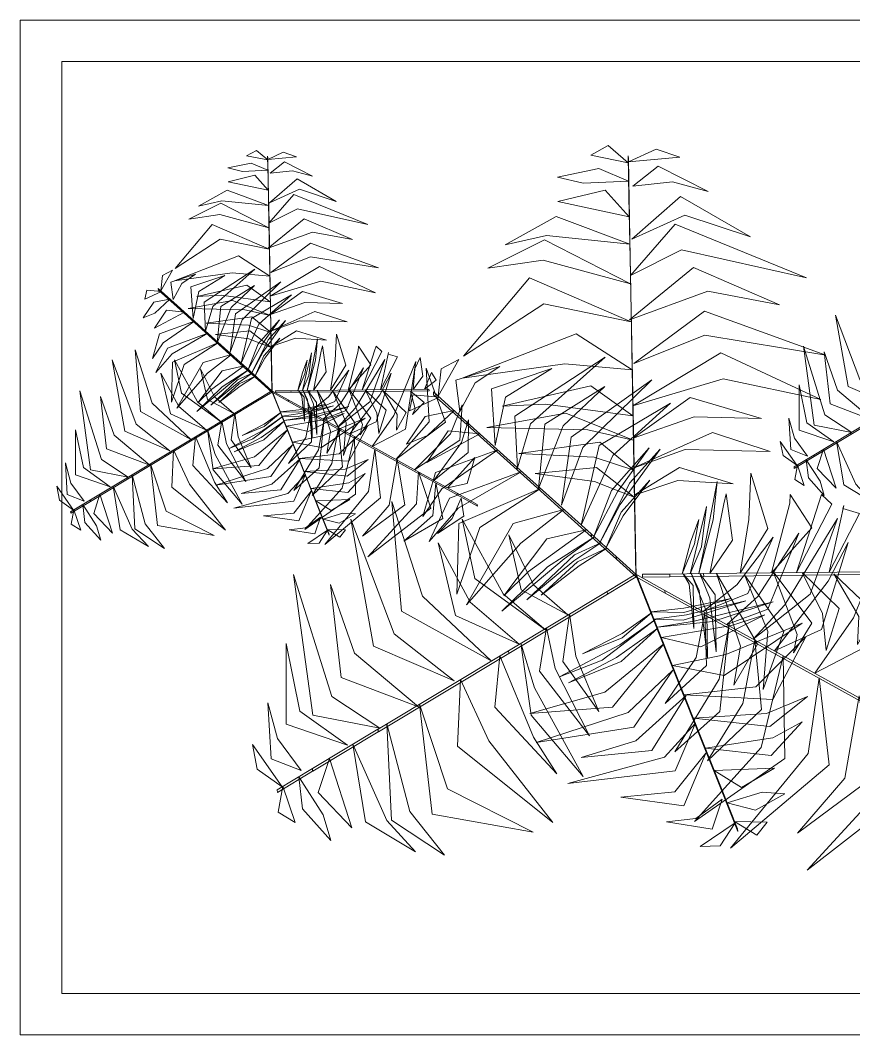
# Model space of a CAD drawing. Header units: millimetres. Extents: x 935 to 13922, y 3203 to 7816.
# Drawn here: x 3915.6 to 3976.1, y 7074.9 to 7148.5 of the extents above; entities that cross this region are included whole.
import ezdxf

# ---------------------------------------------------------------- set-up
doc = ezdxf.new("R2010")
doc.units = ezdxf.units.MM
doc.layers.add('PIANTE', color=7, linetype='Continuous', lineweight=5, true_color=0x007a00)
doc.layers.add('TRATTEGGIO_legno_colore', color=7, linetype='Continuous', lineweight=5, true_color=0xa56740)

msp = doc.modelspace()

# ---------------------------------------------------------------- linework, layer by layer
at = {"layer": 'PIANTE'}
for points in [[(3933.57, 7138.36, -2.839), (3932.042, 7138.667, -3.553), (3932.756, 7139.054, -3.748)], [(3933.571, 7138.399, -2.915), (3935.667, 7138.583, -3.585), (3934.697, 7138.912, -3.691)], [(3959.717, 7138.157, -3.638), (3956.993, 7138.704, -4.911), (3958.266, 7139.394, -5.258)], [(3959.718, 7138.227, -3.775), (3963.455, 7138.554, -4.968), (3961.725, 7139.141, -5.158)], [(3933.584, 7137.609, -2.088), (3931.738, 7137.52, -2.493), (3930.688, 7137.773, -3.025), (3932.376, 7138.131, -2.93)], [(3933.597, 7136.963, -1.466), (3933.609, 7136.851, -1.466), (3933.579, 7138.526, -3.142), (3933.567, 7138.638, -3.142)], [(3933.751, 7137.399, -1.952), (3935.361, 7137.576, -2.503), (3936.819, 7137.188, -2.451), (3934.782, 7138.212, -3.008)], [(3959.765, 7135.667, -1.193), (3959.787, 7135.468, -1.193), (3959.733, 7138.454, -4.179), (3959.711, 7138.653, -4.179)], [(3933.61, 7136.155, -1.078), (3930.705, 7136.775, -1.954), (3932.626, 7137.243, -1.781)], [(3959.741, 7136.819, -2.301), (3956.451, 7136.661, -3.023), (3954.58, 7137.11, -3.97), (3957.588, 7137.748, -3.801)], [(3960.039, 7136.444, -2.058), (3962.908, 7136.76, -3.039), (3965.507, 7136.068, -2.947), (3961.876, 7137.894, -3.94)], [(3933.653, 7133.85, -0.022), (3933.665, 7133.738, -0.022), (3933.609, 7136.848, -1.472), (3933.597, 7136.96, -1.472)], [(3933.708, 7135.243, -0.696), (3935.872, 7136.231, -1.563), (3938.538, 7135.343, -1.642), (3935.696, 7136.987, -1.885)], [(3933.63, 7135.043, -0.559), (3930.243, 7135.395, -1.409), (3928.564, 7135.015, -1.574), (3930.635, 7136.17, -1.688)], [(3933.653, 7133.762, -0.049), (3935.735, 7134.808, -0.333), (3940.821, 7133.673, -1.336), (3935.473, 7135.857, -0.197)], [(3959.788, 7134.227, -0.5), (3954.612, 7135.332, -2.061), (3958.034, 7136.167, -1.753)], [(3933.659, 7133.432, -0.052), (3930.099, 7134.398, -0.589), (3927.851, 7134.065, -1.013), (3930.165, 7135.219, -0.503)], [(3959.864, 7130.12, 1.381), (3959.886, 7129.921, 1.381), (3959.787, 7135.463, -1.203), (3959.765, 7135.662, -1.203)], [(3959.963, 7132.603, 0.179), (3963.819, 7134.363, -1.365), (3968.57, 7132.781, -1.506), (3963.505, 7135.71, -1.939)], [(3959.823, 7132.247, 0.424), (3953.788, 7132.873, -1.09), (3950.796, 7132.196, -1.384), (3954.486, 7134.255, -1.588)], [(3933.686, 7131.883, -0.187), (3930.131, 7132.612, -0.745), (3926.87, 7130.48, -1.51), (3929.553, 7133.668, -0.751)], [(3933.613, 7131.964, -0.194), (3936.811, 7133.129, -0.666), (3939.714, 7132.578, -1.231), (3936.225, 7134.094, -0.48)], [(3933.763, 7127.655, -0.575), (3933.776, 7127.543, -0.575), (3933.665, 7133.732, -0.033), (3933.653, 7133.844, -0.033)], [(3959.865, 7129.964, 1.333), (3963.575, 7131.826, 0.828), (3972.639, 7129.804, -0.961), (3963.108, 7133.696, 1.069)], [(3933.799, 7130.183, -0.377), (3936.68, 7131.337, -0.794), (3941.607, 7130.525, -1.742), (3936.663, 7132.312, -0.709)], [(3959.874, 7129.375, 1.328), (3953.531, 7131.097, 0.371), (3949.525, 7130.502, -0.385), (3953.649, 7132.559, 0.525)], [(3933.721, 7129.932, -0.358), (3930.986, 7130.171, -0.816), (3926.805, 7129.586, -1.603), (3931.442, 7131.394, -0.626)], [(3933.748, 7128.467, -0.513), (3937.433, 7129.565, -1.078), (3941.396, 7128.721, -1.857), (3937.333, 7130.62, -0.971)], [(3925.827, 7128.857, 5.466), (3926.678, 7130.352, 5.06), (3925.951, 7129.968, 5.125)], [(3926.717, 7128.23, 5.732), (3927.341, 7129.405, 5.409), (3928.346, 7130.062, 5.28), (3926.554, 7129.503, 5.318)], [(3928.156, 7126.847, 5.74), (3928.578, 7128.815, 5.519), (3930.454, 7129.978, 5.09), (3928.005, 7129.157, 5.599)], [(3929.067, 7125.939, 5.596), (3929.588, 7127.731, 5.803), (3932.632, 7130.442, 4.617), (3928.955, 7128.038, 6.318)], [(3959.794, 7126.76, 1.076), (3965.492, 7128.834, 0.233), (3970.666, 7127.852, -0.773), (3964.449, 7130.555, 0.564)], [(3960.061, 7119.079, 0.396), (3960.083, 7118.88, 0.396), (3959.886, 7129.909, 1.361), (3959.864, 7130.109, 1.361)], [(3933.755, 7128.063, -0.522), (3930.204, 7128.538, -1.102), (3928.438, 7128.451, -1.419), (3932.047, 7129.281, -0.711)], [(3929.91, 7125.102, 4.777), (3930.922, 7127.654, 4.893), (3932.614, 7129.245, 4.26), (3930.171, 7127.719, 5.412)], [(3930.856, 7124.415, 3.937), (3931.719, 7126.762, 4.088), (3934.53, 7129.518, 3.072), (3931.242, 7127.192, 4.538)], [(3959.924, 7126.614, 1.086), (3953.588, 7127.913, 0.093), (3947.776, 7124.114, -1.271), (3952.558, 7129.795, 0.083)], [(3925.87, 7128.818, 5.503), (3924.67, 7128.259, 5.142), (3924.806, 7128.913, 5.157)], [(3926.998, 7127.803, 5.895), (3927.01, 7127.691, 5.895), (3925.65, 7128.917, 5.404), (3925.637, 7129.029, 5.404)], [(3931.655, 7123.607, 3.157), (3932.939, 7126.439, 3.178), (3935.292, 7128.57, 2.273), (3932.384, 7126.852, 3.674)], [(3933.772, 7127.144, -1.097), (3936.253, 7128.018, -0.891), (3938.995, 7127.942, -1.699), (3936.086, 7128.804, -0.063)], [(3926.48, 7128.269, 5.723), (3925.399, 7127.253, 5.42), (3924.542, 7126.9, 5.16), (3925.308, 7128.033, 5.357)], [(3929.03, 7125.973, 5.65), (3929.042, 7125.861, 5.65), (3927.01, 7127.692, 5.89), (3926.998, 7127.804, 5.89)], [(3933.772, 7127.067, -1.137), (3931.917, 7127.491, -1.141), (3927.814, 7127.586, -1.995), (3931.021, 7128.168, -0.669)], [(3933.847, 7122.972, -5.259), (3933.859, 7122.86, -5.259), (3933.776, 7127.544, -0.574), (3933.763, 7127.656, -0.574)], [(3927.529, 7127.324, 5.841), (3925.374, 7126.15, 5.503), (3926.234, 7127.451, 5.796)], [(3933.794, 7125.851, -2.354), (3932.18, 7126.372, -2.204), (3929.113, 7126.524, -2.761), (3932.413, 7126.98, -1.54)], [(3933.722, 7125.918, -2.305), (3935.88, 7126.686, -2.116), (3939.343, 7126.604, -3.124), (3936.995, 7127.371, -1.733)], [(3960.124, 7123.585, 0.749), (3965.26, 7125.641, 0.005), (3974.04, 7124.194, -1.684), (3965.229, 7127.379, 0.157)], [(3978.943, 7120.514, -0.377), (3976.503, 7122.433, -0.794), (3974.743, 7127.106, -1.742), (3975.667, 7121.93, -0.709)], [(3928.255, 7126.67, 5.755), (3925.981, 7125.079, 5.332), (3925.21, 7123.959, 5.077), (3925.72, 7125.751, 5.445)], [(3932.162, 7123.151, 2.222), (3933.134, 7124.964, 2.697), (3934.425, 7126.751, 2.088), (3932.891, 7125.017, 3.586)], [(3932.396, 7122.863, 0.895), (3933.239, 7124.442, 1.318), (3934.867, 7126.702, 0.563), (3933.614, 7125.317, 1.85)], [(3929.235, 7125.786, 5.462), (3926.649, 7124.302, 5.502), (3925.468, 7122.941, 5.091), (3926.297, 7124.707, 5.89)], [(3932.055, 7123.248, 2.789), (3932.068, 7123.136, 2.789), (3929.042, 7125.861, 5.64), (3929.03, 7125.973, 5.64)], [(3933.814, 7124.751, -3.454), (3932.198, 7125.388, -3.188), (3929.777, 7125.705, -3.431), (3932.269, 7125.956, -2.602)], [(3932.666, 7122.697, -0.309), (3933.361, 7123.982, 0.008), (3934.441, 7125.436, -0.584), (3933.284, 7124.139, 0.571)], [(3933.813, 7124.828, -3.414), (3935.578, 7125.43, -3.286), (3937.834, 7125.286, -4.033), (3935.65, 7125.96, -2.778)], [(3938.115, 7121.65, 7.68), (3938.474, 7123.839, 7.477), (3938.56, 7125.723, 6.729), (3939.243, 7123.465, 8.095)], [(3959.986, 7123.137, 0.782), (3955.111, 7123.564, -0.034), (3947.66, 7122.522, -1.436), (3955.924, 7125.743, 0.306)], [(3929.993, 7125.104, 4.748), (3927.523, 7123.516, 4.679), (3926.596, 7120.798, 3.32), (3926.673, 7123.679, 5.102)], [(3936.442, 7121.632, 5.994), (3936.744, 7123.114, 6.174), (3937.18, 7125.39, 5.649), (3937.027, 7123.823, 6.778)], [(3936.886, 7121.637, 6.819), (3937.459, 7124.477, 6.632), (3937.546, 7124.882, 6.39), (3937.811, 7122.996, 7.187)], [(3939.398, 7121.664, 8.578), (3940.14, 7124.506, 8.509), (3940.157, 7124.851, 7.15), (3941.037, 7123.493, 8.932)], [(3940.418, 7121.675, 9.292), (3941.315, 7124.519, 9.332), (3941.423, 7124.853, 8.921), (3941.849, 7124.46, 9.719)], [(3975.916, 7118.598, -0.049), (3973.97, 7119.879, -0.333), (3972.41, 7124.851, -1.336), (3973.192, 7119.127, -0.197)], [(3927.997, 7118.078, -0.513), (3925.203, 7120.72, -1.078), (3923.952, 7124.574, -1.857), (3924.34, 7120.106, -0.971)], [(3930.946, 7124.245, 3.85), (3929.2, 7122.878, 3.648), (3926.985, 7120.361, 2.899), (3928.887, 7123.674, 4.266)], [(3936.086, 7121.628, 4.664), (3936.393, 7122.915, 4.988), (3936.746, 7124.361, 4.685), (3936.547, 7122.722, 5.69)], [(3941.737, 7121.69, 9.585), (3942.333, 7124.4, 9.161), (3942.303, 7124.279, 8.907), (3942.981, 7124.083, 9.275)], [(3944.127, 7121.716, 9.552), (3944.234, 7123.195, 9.25), (3944.625, 7124.036, 8.99), (3944.829, 7122.682, 9.186)], [(3951.691, 7116.022, 11.394), (3952.62, 7119.215, 11.762), (3958.046, 7124.046, 9.649), (3951.493, 7119.763, 12.68)], [(3960.034, 7120.526, 0.507), (3966.601, 7122.484, -0.5), (3973.664, 7120.98, -1.888), (3966.423, 7124.363, -0.31)], [(3977.493, 7119.463, -0.194), (3974.886, 7121.65, -0.666), (3973.912, 7124.439, -1.231), (3974.342, 7120.66, -0.48)], [(3926.485, 7117.263, -0.377), (3924.045, 7119.182, -0.794), (3922.285, 7123.855, -1.742), (3923.209, 7118.679, -0.709)], [(3930.218, 7119.329, -2.305), (3928.472, 7120.814, -2.116), (3926.812, 7123.854, -3.124), (3927.322, 7121.437, -1.733)], [(3931.86, 7123.422, 2.989), (3929.514, 7121.722, 2.802), (3928.502, 7120.731, 2.56), (3930.259, 7123.05, 3.357)], [(3933.074, 7122.33, -2.33), (3933.087, 7122.218, -2.33), (3932.067, 7123.136, 2.79), (3932.055, 7123.248, 2.79)], [(3935.764, 7121.625, 3.462), (3936.105, 7122.912, 3.913), (3936.443, 7123.839, 3.888), (3936.263, 7122.849, 4.545)], [(3937.581, 7119.559, -2.354), (3938.839, 7120.696, -2.204), (3940.505, 7123.277, -2.761), (3939.25, 7120.191, -1.54)], [(3938.646, 7118.97, -1.137), (3939.94, 7120.365, -1.141), (3942.074, 7123.871, -1.995), (3940.974, 7120.802, -0.669)], [(3941.152, 7117.582, -0.358), (3942.727, 7119.831, -0.816), (3944.311, 7123.745, -1.603), (3943.558, 7118.825, -0.626)], [(3942.859, 7116.637, -0.187), (3945.268, 7119.351, -0.745), (3945.052, 7123.241, -1.51), (3946.471, 7119.324, -0.751)], [(3945.918, 7121.222, 11.161), (3947.434, 7123.886, 10.438), (3946.139, 7123.202, 10.554)], [(3947.504, 7120.105, 11.635), (3948.616, 7122.199, 11.061), (3950.408, 7123.369, 10.83), (3947.213, 7122.373, 10.898)], [(3950.068, 7117.64, 11.65), (3950.82, 7121.148, 11.256), (3954.164, 7123.219, 10.491), (3949.798, 7121.756, 11.399)], [(3929.13, 7118.759, -1.097), (3927.133, 7120.472, -0.891), (3925.828, 7122.883, -1.699), (3926.535, 7119.933, -0.063)], [(3932.19, 7123.125, 2.164), (3930.964, 7122.24, 2.344), (3928.428, 7120.109, 1.82), (3930.275, 7121.91, 2.948)], [(3931.115, 7119.953, -3.414), (3929.711, 7121.181, -3.286), (3928.708, 7123.207, -4.033), (3929.217, 7120.978, -2.778)], [(3932.454, 7122.887, 0.835), (3931.357, 7122.148, 1.158), (3929.444, 7120.572, 0.855), (3931.374, 7122.395, 1.86)], [(3932.694, 7122.671, -0.368), (3931.571, 7121.955, 0.083), (3930.021, 7120.751, 0.059), (3931.497, 7122.109, 0.715)], [(3933.847, 7122.972, -5.259), (3933.859, 7122.86, -5.259), (3933.884, 7121.5, -10.891), (3933.871, 7121.612, -10.891)], [(3936.619, 7120.092, -3.454), (3937.979, 7121.173, -3.188), (3939.463, 7123.112, -3.431), (3938.434, 7120.828, -2.602)], [(3939.517, 7118.487, -0.522), (3941.703, 7121.325, -1.102), (3942.511, 7122.897, -1.419), (3941.425, 7119.357, -0.711)], [(3944.947, 7121.725, 9.333), (3945.451, 7122.949, 8.972), (3945.794, 7122.376, 8.986)], [(3933.074, 7122.33, -2.33), (3933.087, 7122.218, -2.33), (3933.912, 7121.474, -8.638), (3933.9, 7121.586, -8.638)], [(3960.046, 7119.807, 0.491), (3953.717, 7120.652, -0.542), (3950.572, 7120.498, -1.108), (3957.003, 7121.977, 0.154)], [(3953.194, 7114.53, 9.935), (3954.998, 7119.078, 10.14), (3958.013, 7121.914, 9.013), (3953.66, 7119.194, 11.065)], [(3954.88, 7113.305, 8.436), (3956.417, 7117.489, 8.707), (3961.428, 7122.4, 6.895), (3955.568, 7118.254, 9.507)], [(3974.606, 7117.905, -0.696), (3972.669, 7119.285, -1.563), (3972.105, 7122.038, -1.642), (3972.102, 7118.755, -1.885)], [(3981.15, 7121.748, -0.575), (3981.162, 7121.636, -0.575), (3975.858, 7118.445, -0.033), (3975.846, 7118.557, -0.033)], [(3923.458, 7115.348, -0.049), (3921.512, 7116.628, -0.333), (3919.952, 7121.6, -1.336), (3920.734, 7115.876, -0.197)], [(3925.035, 7116.212, -0.194), (3922.428, 7118.399, -0.666), (3921.454, 7121.189, -1.231), (3921.884, 7117.409, -0.48)], [(3932.706, 7120.911, -5.259), (3932.718, 7120.799, -5.259), (3933.884, 7121.5, -10.891), (3933.871, 7121.612, -10.891)], [(3935.061, 7120.953, -5.259), (3935.073, 7120.841, -5.259), (3933.884, 7121.5, -10.891), (3933.871, 7121.612, -10.891)], [(3934.311, 7120.553, -2.33), (3934.323, 7120.441, -2.33), (3933.912, 7121.474, -8.638), (3933.9, 7121.586, -8.638)], [(3935.252, 7121.618, 1.5), (3935.265, 7121.506, 1.5), (3934.153, 7121.494, -4.808), (3934.141, 7121.606, -4.808)], [(3935.252, 7121.618, 1.5), (3935.265, 7121.506, 1.5), (3936.636, 7121.521, 6.62), (3936.624, 7121.633, 6.62)], [(3935.801, 7121.625, 3.52), (3936.051, 7121.207, 3.838), (3936.241, 7119.406, 3.246), (3936.214, 7121.144, 4.4)], [(3936.113, 7121.686, 4.725), (3936.452, 7120.952, 5.148), (3936.785, 7118.186, 4.392), (3936.769, 7120.054, 5.68)], [(3936.479, 7121.632, 6.052), (3936.883, 7120.639, 6.527), (3937.144, 7118.45, 5.917), (3937.098, 7120.764, 7.416)], [(3936.624, 7121.633, 6.618), (3936.636, 7121.521, 6.618), (3940.708, 7121.565, 9.47), (3940.696, 7121.677, 9.47)], [(3937.162, 7121.639, 6.986), (3938.135, 7118.687, 7.008), (3937.857, 7117.097, 6.102), (3938.823, 7118.759, 7.504)], [(3938.296, 7121.587, 7.766), (3939.252, 7119.276, 7.918), (3939.061, 7116.916, 6.901), (3939.894, 7119.283, 8.368)], [(3939.458, 7121.722, 8.607), (3940.442, 7119.159, 8.723), (3940.285, 7118.414, 8.09), (3941.039, 7119.619, 9.242)], [(3940.646, 7121.677, 9.426), (3941.475, 7120.006, 9.633), (3941.619, 7118.506, 8.447), (3942.149, 7120.208, 10.148)], [(3940.696, 7121.677, 9.48), (3940.708, 7121.565, 9.48), (3943.443, 7121.595, 9.719), (3943.43, 7121.707, 9.719)], [(3941.93, 7121.626, 9.57), (3942.953, 7119.893, 9.349), (3942.897, 7118.751, 8.919), (3943.606, 7120.029, 9.429)], [(3943.43, 7121.707, 9.725), (3943.442, 7121.595, 9.725), (3945.274, 7121.615, 9.234), (3945.261, 7121.727, 9.234)], [(3945.995, 7121.152, 11.227), (3943.857, 7120.155, 10.584), (3944.098, 7121.321, 10.61)], [(3943.926, 7121.583, 9.561), (3944.263, 7120.296, 9.239), (3944.08, 7119.887, 9.11), (3944.908, 7120.757, 9.148)], [(3948.005, 7119.344, 11.926), (3948.027, 7119.144, 11.926), (3945.601, 7121.329, 11.051), (3945.58, 7121.529, 11.051)], [(3960.076, 7118.169, -0.535), (3964.498, 7119.726, -0.167), (3969.384, 7119.592, -1.606), (3964.2, 7121.128, 1.308)], [(3932.706, 7120.911, -5.259), (3932.718, 7120.799, -5.259), (3928.704, 7118.384, -0.574), (3928.691, 7118.496, -0.574)], [(3934.311, 7120.553, -2.33), (3934.323, 7120.441, -2.33), (3934.83, 7119.167, 2.79), (3934.817, 7119.279, 2.79)], [(3934.501, 7120.079, -0.368), (3935.824, 7120.223, 0.083), (3937.748, 7120.615, 0.059), (3935.822, 7120.052, 0.715)], [(3934.62, 7119.779, 0.835), (3935.931, 7119.955, 1.158), (3938.344, 7120.52, 0.855), (3935.806, 7119.741, 1.86)], [(3934.751, 7119.448, 2.164), (3936.242, 7119.699, 2.344), (3939.46, 7120.484, 1.82), (3937.006, 7119.689, 2.948)], [(3935.061, 7120.953, -5.259), (3935.073, 7120.841, -5.259), (3939.172, 7118.572, -0.574), (3939.16, 7118.684, -0.574)], [(3944.214, 7115.886, -0.052), (3946.831, 7118.486, -0.589), (3947.666, 7120.599, -1.013), (3947.509, 7118.018, -0.503)], [(3956.305, 7111.866, 7.046), (3958.592, 7116.913, 7.084), (3962.786, 7120.71, 5.47), (3957.603, 7117.649, 7.969)], [(3934.683, 7119.775, 0.895), (3933.227, 7118.733, 1.318), (3930.766, 7117.429, 0.563), (3932.503, 7118.115, 1.85)], [(3931.182, 7119.992, -3.454), (3931.438, 7118.274, -3.188), (3932.375, 7116.019, -3.431), (3930.911, 7118.052, -2.602)], [(3934.514, 7120.044, -0.309), (3933.321, 7119.199, 0.008), (3931.709, 7118.375, -0.584), (3933.321, 7119.024, 0.571)], [(3934.915, 7119.036, 2.989), (3937.772, 7119.521, 2.802), (3939.118, 7119.96, 2.56), (3936.515, 7118.66, 3.357)], [(3936.686, 7120.054, -3.414), (3936.325, 7118.225, -3.286), (3935.072, 7116.343, -4.033), (3936.747, 7117.898, -2.778)], [(3935.369, 7117.893, 3.85), (3937.541, 7118.344, 3.648), (3940.642, 7119.619, 2.899), (3937.468, 7117.492, 4.266)], [(3937.675, 7119.589, -2.305), (3937.262, 7117.335, -2.116), (3935.459, 7114.377, -3.124), (3937.297, 7116.027, -1.733)], [(3947.081, 7120.173, 11.619), (3945.154, 7118.363, 11.079), (3943.627, 7117.733, 10.616), (3944.993, 7119.754, 10.967)], [(3960.077, 7118.033, -0.606), (3956.771, 7118.788, -0.613), (3949.459, 7118.957, -2.135), (3955.175, 7119.993, 0.229)], [(3972.718, 7116.865, -1.952), (3971.76, 7118.171, -2.503), (3971.366, 7119.627, -2.451), (3971.498, 7117.351, -3.008)], [(3929.196, 7118.798, -1.137), (3929.757, 7116.98, -1.141), (3931.726, 7113.379, -1.995), (3929.619, 7115.866, -0.669)], [(3930.239, 7119.425, -2.354), (3930.595, 7117.767, -2.204), (3931.996, 7115.035, -2.761), (3929.952, 7117.665, -1.54)], [(3934.764, 7119.413, 2.222), (3933.09, 7118.219, 2.697), (3931.141, 7117.189, 2.088), (3933.284, 7118.063, 3.586)], [(3934.817, 7119.279, 2.789), (3934.83, 7119.167, 2.789), (3936.333, 7115.383, 5.64), (3936.321, 7115.495, 5.64)], [(3935.843, 7116.701, 4.748), (3938.762, 7117.029, 4.679), (3940.796, 7119.055, 3.32), (3939.451, 7116.506, 5.102)], [(3938.712, 7118.932, -1.097), (3938.228, 7116.347, -0.891), (3936.792, 7114.01, -1.699), (3938.993, 7116.098, -0.063)], [(3945.624, 7115.105, -0.559), (3947.622, 7117.863, -1.409), (3948.132, 7119.506, -1.574), (3948.097, 7117.136, -1.688)], [(3951.625, 7116.083, 11.49), (3951.647, 7115.883, 11.49), (3948.026, 7119.145, 11.916), (3948.004, 7119.345, 11.916)], [(3960.211, 7110.733, -7.951), (3960.232, 7110.534, -7.951), (3960.083, 7118.881, 0.398), (3960.061, 7119.081, 0.398)], [(3922.148, 7114.655, -0.696), (3920.211, 7116.035, -1.563), (3919.647, 7118.787, -1.642), (3919.644, 7115.505, -1.885)], [(3928.692, 7118.497, -0.575), (3928.704, 7118.385, -0.575), (3923.4, 7115.195, -0.033), (3923.388, 7115.307, -0.033)], [(3928.343, 7118.285, -0.522), (3929.708, 7114.973, -1.102), (3930.665, 7113.487, -1.419), (3928.142, 7116.198, -0.711)], [(3935.016, 7118.779, 3.157), (3932.61, 7116.81, 3.178), (3929.557, 7115.943, 2.273), (3932.925, 7116.194, 3.674)], [(3939.87, 7118.291, -0.513), (3938.978, 7114.551, -1.078), (3936.266, 7111.541, -1.857), (3939.942, 7114.11, -0.971)], [(3939.159, 7118.684, -0.575), (3939.171, 7118.572, -0.575), (3944.586, 7115.573, -0.033), (3944.574, 7115.685, -0.033)], [(3948.951, 7118.489, 11.83), (3945.11, 7116.398, 11.227), (3946.644, 7118.717, 11.75)], [(3959.987, 7115.983, -2.687), (3963.834, 7117.354, -2.351), (3970.005, 7117.207, -4.146), (3965.82, 7118.574, -1.667)], [(3975.84, 7118.554, -0.022), (3975.852, 7118.442, -0.022), (3973.187, 7116.839, -1.472), (3973.175, 7116.951, -1.472)], [(3926.741, 7117.322, -0.358), (3927.902, 7114.833, -0.816), (3930.499, 7111.505, -1.603), (3926.615, 7114.617, -0.626)], [(3935.375, 7117.701, 3.937), (3933.561, 7115.979, 4.088), (3929.819, 7114.755, 3.072), (3933.798, 7115.383, 4.538)], [(3941.331, 7117.389, -0.377), (3940.889, 7114.317, -0.794), (3937.722, 7110.456, -1.742), (3941.742, 7113.844, -0.709)], [(3950.245, 7117.323, 11.677), (3946.192, 7114.489, 10.922), (3944.817, 7112.493, 10.469), (3945.726, 7115.687, 11.125)], [(3960.116, 7115.865, -2.774), (3957.24, 7116.793, -2.508), (3951.774, 7117.065, -3.5), (3957.654, 7117.876, -1.324)], [(3957.208, 7111.052, 5.381), (3958.939, 7114.283, 6.227), (3961.24, 7117.468, 5.141), (3958.507, 7114.379, 7.812)], [(3957.624, 7110.539, 3.016), (3959.127, 7113.354, 3.77), (3962.028, 7117.381, 2.423), (3959.795, 7114.913, 4.717)], [(3971.942, 7116.208, -2.915), (3970.734, 7117.933, -3.585), (3970.934, 7116.927, -3.691)], [(3973.866, 7117.365, -1.078), (3974.781, 7114.539, -1.954), (3973.415, 7115.968, -1.781)], [(3974.818, 7117.937, -0.559), (3976.207, 7114.829, -1.409), (3977.375, 7113.565, -1.574), (3975.34, 7114.781, -1.688)], [(3935.918, 7116.666, 4.777), (3933.88, 7114.827, 4.893), (3931.658, 7114.15, 4.26), (3934.524, 7114.435, 5.412)], [(3936.22, 7115.753, 5.462), (3939.196, 7115.937, 5.502), (3940.858, 7116.634, 5.091), (3939.332, 7115.418, 5.89)], [(3942.966, 7116.659, -0.194), (3942.376, 7113.308, -0.666), (3940.447, 7111.069, -1.231), (3943.504, 7113.332, -0.48)], [(3946.597, 7114.567, -1.078), (3948.586, 7116.772, -1.954), (3948.031, 7114.875, -1.781)], [(3973.172, 7116.949, -1.466), (3973.185, 7116.837, -1.466), (3971.749, 7115.974, -3.142), (3971.736, 7116.086, -3.142)], [(3972.619, 7116.615, -2.088), (3973.619, 7115.06, -2.493), (3973.926, 7114.025, -3.025), (3972.772, 7115.308, -2.93)], [(3920.26, 7113.614, -1.952), (3919.302, 7114.92, -2.503), (3918.908, 7116.377, -2.451), (3919.04, 7114.1, -3.008)], [(3925.069, 7116.316, -0.187), (3926.215, 7112.872, -0.745), (3929.692, 7111.114, -1.51), (3925.59, 7111.844, -0.751)], [(3957.017, 7111.226, 6.39), (3957.039, 7111.026, 6.39), (3951.647, 7115.883, 11.471), (3951.625, 7116.083, 11.471)], [(3960.151, 7113.905, -4.735), (3957.271, 7115.04, -4.261), (3952.956, 7115.604, -4.694), (3957.398, 7116.051, -3.216)], [(3960.15, 7114.041, -4.664), (3963.295, 7115.115, -4.435), (3967.316, 7114.857, -5.766), (3963.423, 7116.058, -3.531)], [(3971.976, 7116.228, -2.839), (3972.475, 7114.751, -3.553), (3971.782, 7115.175, -3.748)], [(3923.382, 7115.303, -0.022), (3923.394, 7115.191, -0.022), (3920.729, 7113.588, -1.472), (3920.717, 7113.7, -1.472)], [(3923.741, 7115.517, -0.052), (3924.684, 7111.951, -0.589), (3926.097, 7110.172, -1.013), (3923.94, 7111.599, -0.503)], [(3936.303, 7115.541, 5.596), (3935.042, 7114.167, 5.803), (3931.111, 7113.086, 4.617), (3935.472, 7113.61, 6.318)], [(3936.321, 7115.495, 5.65), (3936.333, 7115.383, 5.65), (3937.344, 7112.841, 5.89), (3937.331, 7112.953, 5.89)], [(3936.707, 7114.527, 5.755), (3939.45, 7114.945, 5.332), (3940.638, 7115.607, 5.077), (3939.387, 7114.226, 5.445)], [(3944.503, 7115.725, -0.049), (3944.367, 7113.4, -0.333), (3940.841, 7109.563, -1.336), (3945.407, 7113.103, -0.197)], [(3944.58, 7115.682, -0.022), (3944.592, 7115.57, -0.022), (3947.313, 7114.064, -1.472), (3947.3, 7114.176, -1.472)], [(3951.992, 7115.749, 11.155), (3947.383, 7113.105, 11.226), (3945.278, 7110.678, 10.493), (3946.755, 7113.827, 11.917)], [(3958.106, 7110.243, 0.869), (3959.345, 7112.535, 1.434), (3961.269, 7115.125, 0.38), (3959.207, 7112.814, 2.437)], [(3967.817, 7108.379, 15.107), (3968.457, 7112.279, 14.746), (3968.61, 7115.637, 13.412), (3969.827, 7111.613, 15.847)], [(3919.483, 7112.958, -2.915), (3918.276, 7114.682, -3.585), (3918.476, 7113.677, -3.691)], [(3922.36, 7114.687, -0.559), (3923.749, 7111.578, -1.409), (3924.917, 7110.314, -1.574), (3922.882, 7111.53, -1.688)], [(3945.758, 7114.938, -0.696), (3945.532, 7112.57, -1.563), (3943.43, 7110.705, -1.642), (3946.274, 7112.344, -1.885)], [(3953.342, 7114.534, 9.883), (3948.94, 7111.703, 9.76), (3947.289, 7106.86, 7.337), (3947.425, 7111.995, 10.513)], [(3964.835, 7108.346, 12.102), (3965.373, 7110.986, 12.423), (3966.15, 7115.043, 11.488), (3965.878, 7112.251, 13.5)], [(3920.714, 7113.699, -1.466), (3920.727, 7113.587, -1.466), (3919.291, 7112.723, -3.142), (3919.278, 7112.835, -3.142)], [(3921.408, 7114.114, -1.078), (3922.323, 7111.289, -1.954), (3920.957, 7112.718, -1.781)], [(3936.717, 7114.324, 5.74), (3935.467, 7112.746, 5.519), (3933.269, 7112.537, 5.09), (3935.829, 7112.186, 5.599)], [(3937.068, 7113.619, 5.841), (3939.52, 7113.715, 5.503), (3938.172, 7112.93, 5.796)], [(3947.604, 7113.823, -1.952), (3946.952, 7112.34, -2.503), (3945.887, 7111.271, -2.451), (3947.793, 7112.523, -3.008)], [(3947.303, 7114.174, -1.466), (3947.315, 7114.062, -1.466), (3948.781, 7113.25, -3.142), (3948.769, 7113.362, -3.142)], [(3965.626, 7108.355, 13.572), (3966.648, 7113.416, 13.24), (3966.803, 7114.138, 12.809), (3967.275, 7110.776, 14.228)], [(3970.104, 7108.404, 16.708), (3971.425, 7113.468, 16.585), (3971.455, 7114.082, 14.162), (3973.023, 7111.663, 17.338)], [(3971.92, 7108.423, 17.98), (3973.52, 7113.491, 18.051), (3973.712, 7114.086, 17.318), (3974.471, 7113.385, 18.742)], [(3919.518, 7112.977, -2.839), (3920.017, 7111.5, -3.553), (3919.324, 7111.925, -3.748)], [(3920.161, 7113.364, -2.088), (3921.161, 7111.81, -2.493), (3921.468, 7110.774, -3.025), (3920.314, 7112.057, -2.93)], [(3937.331, 7112.954, 5.895), (3937.343, 7112.842, 5.895), (3938.02, 7111.14, 5.404), (3938.008, 7111.252, 5.404)], [(3949.784, 7102.012, 0.507), (3944.805, 7106.72, -0.5), (3942.577, 7113.589, -1.888), (3943.267, 7105.626, -0.31)], [(3955.041, 7113.003, 8.281), (3951.929, 7110.567, 7.921), (3947.981, 7106.081, 6.587), (3951.371, 7111.985, 9.022)], [(3964.2, 7108.34, 9.733), (3964.747, 7110.633, 10.309), (3965.376, 7113.21, 9.77), (3965.023, 7110.289, 11.56)], [(3974.272, 7108.449, 18.503), (3975.333, 7113.279, 17.747), (3975.28, 7113.062, 17.294), (3976.487, 7112.713, 17.95)], [(3937.394, 7112.446, 5.732), (3936.314, 7111.67, 5.409), (3935.121, 7111.527, 5.28), (3936.976, 7111.233, 5.318)], [(3937.59, 7112.307, 5.723), (3939.009, 7112.738, 5.42), (3939.934, 7112.675, 5.16), (3938.744, 7111.998, 5.357)], [(3947.09, 7100.56, 0.749), (3942.742, 7103.98, 0.005), (3939.605, 7112.308, -1.684), (3941.252, 7103.084, 0.157)], [(3953.742, 7104.242, -2.687), (3950.632, 7106.889, -2.351), (3947.674, 7112.306, -4.146), (3948.582, 7107.999, -1.667)], [(3963.626, 7108.333, 7.591), (3964.234, 7110.627, 8.394), (3964.837, 7112.279, 8.35), (3964.516, 7110.515, 9.521)], [(3968.762, 7103.602, -0.606), (3971.069, 7106.088, -0.613), (3974.872, 7112.336, -2.135), (3972.911, 7106.867, 0.229)], [(3937.913, 7111.49, 5.466), (3936.489, 7110.527, 5.06), (3937.31, 7110.549, 5.125)], [(3937.893, 7111.544, 5.503), (3939.216, 7111.514, 5.142), (3938.804, 7110.987, 5.157)], [(3956.669, 7111.537, 6.747), (3952.489, 7108.505, 6.415), (3950.686, 7106.74, 5.983), (3953.816, 7110.872, 7.403)], [(3973.229, 7101.128, 0.782), (3976.035, 7105.137, -0.034), (3978.858, 7112.111, -1.436), (3977.516, 7103.344, 0.306)], [(3957.257, 7111.007, 5.277), (3955.073, 7109.429, 5.598), (3950.553, 7105.632, 4.663), (3953.845, 7108.841, 6.675)], [(3955.342, 7105.354, -4.664), (3952.84, 7107.542, -4.435), (3951.053, 7111.152, -5.766), (3951.959, 7107.181, -3.531)], [(3958.834, 7109.59, -2.732), (3958.855, 7109.39, -2.732), (3957.039, 7111.026, 6.392), (3957.017, 7111.226, 6.392)], [(3960.211, 7110.733, -7.951), (3960.232, 7110.534, -7.951), (3960.276, 7108.111, -17.988), (3960.254, 7108.31, -17.988)], [(3965.15, 7105.602, -4.735), (3967.574, 7107.528, -4.261), (3970.219, 7110.983, -4.694), (3968.386, 7106.913, -3.216)], [(3966.865, 7104.652, -2.774), (3969.107, 7106.679, -2.508), (3972.076, 7111.277, -3.5), (3969.838, 7105.778, -1.324)], [(3951.804, 7103.227, -0.535), (3948.246, 7106.278, -0.167), (3945.919, 7110.576, -1.606), (3947.18, 7105.318, 1.308)], [(3957.728, 7110.582, 2.908), (3955.773, 7109.266, 3.484), (3952.364, 7106.457, 2.944), (3955.803, 7109.705, 4.735)], [(3958.155, 7110.198, 0.766), (3956.154, 7108.922, 1.569), (3953.391, 7106.776, 1.525), (3956.023, 7109.196, 2.695)], [(3970.315, 7102.742, 0.491), (3974.211, 7107.8, -0.542), (3975.65, 7110.601, -1.108), (3973.715, 7104.292, 0.154)], [(3958.834, 7109.59, -2.732), (3958.855, 7109.39, -2.732), (3960.327, 7108.065, -13.973), (3960.305, 7108.264, -13.973)], [(3970.21, 7108.506, 16.76), (3971.963, 7103.938, 16.965), (3971.684, 7102.611, 15.838), (3973.026, 7104.759, 17.89)], [(3941.695, 7097.147, 1.333), (3938.228, 7099.428, 0.828), (3935.448, 7108.289, -0.961), (3936.842, 7098.089, 1.069)], [(3958.177, 7107.061, -7.951), (3958.199, 7106.862, -7.951), (3960.276, 7108.111, -17.988), (3960.254, 7108.31, -17.988)], [(3962.374, 7107.136, -7.951), (3962.396, 7106.937, -7.951), (3960.276, 7108.111, -17.988), (3960.254, 7108.31, -17.988)], [(3961.037, 7106.424, -2.732), (3961.058, 7106.224, -2.732), (3960.327, 7108.065, -13.973), (3960.305, 7108.264, -13.973)], [(3962.715, 7108.321, 4.093), (3962.737, 7108.122, 4.093), (3960.756, 7108.1, -7.148), (3960.734, 7108.3, -7.148)], [(3962.715, 7108.321, 4.093), (3962.737, 7108.122, 4.093), (3965.181, 7108.148, 13.217), (3965.159, 7108.348, 13.217)], [(3963.692, 7108.333, 7.695), (3964.138, 7107.588, 8.26), (3964.477, 7104.379, 7.206), (3964.429, 7107.476, 9.262)], [(3964.248, 7108.442, 9.842), (3964.853, 7107.133, 10.595), (3965.447, 7102.206, 9.248), (3965.418, 7105.533, 11.542)], [(3964.901, 7108.346, 12.206), (3965.621, 7106.576, 13.052), (3966.085, 7102.675, 11.966), (3966.003, 7106.799, 14.637)], [(3965.159, 7108.348, 13.215), (3965.181, 7108.148, 13.215), (3972.437, 7108.227, 18.296), (3972.415, 7108.427, 18.296)], [(3966.117, 7108.359, 13.871), (3967.852, 7103.097, 13.909), (3967.357, 7100.264, 12.296), (3969.079, 7103.226, 14.794)], [(3968.139, 7108.266, 15.261), (3969.842, 7104.146, 15.532), (3969.501, 7099.941, 13.72), (3970.986, 7104.159, 16.333)], [(3972.326, 7108.427, 18.219), (3973.805, 7105.449, 18.587), (3974.062, 7102.775, 16.474), (3975.006, 7105.809, 19.505)], [(3972.415, 7108.427, 18.315), (3972.437, 7108.227, 18.315), (3977.311, 7108.28, 18.741), (3977.289, 7108.479, 18.741)], [(3974.616, 7108.336, 18.475), (3976.439, 7105.246, 18.081), (3976.339, 7103.211, 17.316), (3977.603, 7105.49, 18.224)], [(3944.506, 7098.687, 1.076), (3939.86, 7102.584, 0.233), (3938.124, 7107.556, -0.773), (3938.892, 7100.821, 0.564)], [(3958.177, 7107.061, -7.951), (3958.199, 7106.862, -7.951), (3951.044, 7102.558, 0.398), (3951.022, 7102.758, 0.398)], [(3962.374, 7107.136, -7.951), (3962.396, 7106.937, -7.951), (3969.7, 7102.892, 0.398), (3969.678, 7103.092, 0.398)], [(3961.037, 7106.424, -2.732), (3961.058, 7106.224, -2.732), (3961.961, 7103.952, 6.392), (3961.939, 7104.152, 6.392)], [(3961.375, 7105.578, 0.766), (3963.734, 7105.834, 1.569), (3967.162, 7106.533, 1.525), (3963.73, 7105.531, 2.695)], [(3961.587, 7105.044, 2.908), (3963.924, 7105.357, 3.484), (3968.225, 7106.364, 2.944), (3963.702, 7104.977, 4.735)], [(3961.822, 7104.454, 5.277), (3964.479, 7104.9, 5.598), (3970.213, 7106.301, 4.663), (3965.84, 7104.884, 6.675)], [(3961.7, 7105.036, 3.016), (3959.105, 7103.18, 3.77), (3954.72, 7100.856, 2.423), (3957.815, 7102.078, 4.717)], [(3955.46, 7105.424, -4.735), (3955.917, 7102.362, -4.261), (3957.586, 7098.343, -4.694), (3954.978, 7101.966, -3.216)], [(3961.399, 7105.516, 0.869), (3959.273, 7104.011, 1.434), (3956.4, 7102.542, 0.38), (3959.273, 7103.699, 2.437)], [(3962.114, 7103.719, 6.747), (3967.204, 7104.583, 6.415), (3969.603, 7105.366, 5.983), (3964.965, 7103.05, 7.403)], [(3965.269, 7105.534, -4.664), (3964.626, 7102.274, -4.435), (3962.393, 7098.921, -5.766), (3965.379, 7101.691, -3.531)], [(3953.78, 7104.413, -2.774), (3954.415, 7101.459, -2.508), (3956.912, 7096.589, -3.5), (3953.269, 7101.276, -1.324)], [(3961.845, 7104.392, 5.381), (3958.861, 7102.263, 6.227), (3955.387, 7100.428, 5.141), (3959.206, 7101.986, 7.812)], [(3961.939, 7104.152, 6.39), (3961.961, 7103.952, 6.39), (3964.641, 7097.209, 11.471), (3964.62, 7097.408, 11.471)], [(3962.923, 7101.683, 8.281), (3966.793, 7102.487, 7.921), (3972.32, 7104.758, 6.587), (3966.664, 7100.969, 9.022)], [(3967.033, 7104.705, -2.687), (3966.296, 7100.688, -2.351), (3963.083, 7095.417, -4.146), (3966.359, 7098.358, -1.667)], [(3963.768, 7099.558, 9.883), (3968.969, 7100.144, 9.76), (3972.595, 7103.753, 7.337), (3970.197, 7099.211, 10.513)], [(3968.881, 7103.534, -0.535), (3968.018, 7098.927, -0.167), (3965.459, 7094.763, -1.606), (3969.382, 7098.484, 1.308)], [(3939.361, 7095.911, 0.179), (3935.909, 7098.371, -1.365), (3934.904, 7103.277, -1.506), (3934.899, 7097.426, -1.939)], [(3951.024, 7102.759, 0.396), (3951.046, 7102.559, 0.396), (3941.592, 7096.874, 1.361), (3941.571, 7097.073, 1.361)], [(3951.922, 7103.296, -0.606), (3952.922, 7100.055, -0.613), (3956.431, 7093.638, -2.135), (3952.675, 7098.07, 0.229)], [(3962.294, 7103.262, 7.046), (3958.006, 7099.752, 7.084), (3952.564, 7098.208, 5.47), (3958.567, 7098.654, 7.969)], [(3969.676, 7103.092, 0.396), (3969.698, 7102.893, 0.396), (3979.349, 7097.549, 1.361), (3979.327, 7097.748, 1.361)], [(3950.401, 7102.381, 0.491), (3952.833, 7096.478, -0.542), (3954.54, 7093.831, -1.108), (3950.044, 7098.661, 0.154)], [(3970.943, 7102.392, 0.507), (3969.355, 7095.726, -0.5), (3964.521, 7090.362, -1.888), (3971.072, 7094.941, -0.31)], [(3962.933, 7101.341, 8.436), (3959.701, 7098.272, 8.707), (3953.033, 7096.09, 6.895), (3960.123, 7097.209, 9.507)], [(3947.547, 7100.664, 0.782), (3949.615, 7096.229, -0.034), (3954.243, 7090.298, -1.436), (3947.322, 7095.844, 0.306)], [(3973.547, 7100.785, 0.749), (3972.76, 7095.309, 0.005), (3967.116, 7088.429, -1.684), (3974.281, 7094.467, 0.157)], [(3935.997, 7094.057, -2.058), (3934.289, 7096.384, -3.039), (3933.588, 7098.98, -2.947), (3933.822, 7094.923, -3.94)], [(3963.902, 7099.496, 9.935), (3960.268, 7096.218, 10.14), (3956.309, 7095.013, 9.013), (3961.417, 7095.521, 11.065)], [(3964.439, 7097.869, 11.155), (3969.742, 7098.197, 11.226), (3972.705, 7099.439, 10.493), (3969.986, 7097.271, 11.917)], [(3976.461, 7099.484, 1.076), (3975.409, 7093.512, 0.233), (3971.972, 7089.522, -0.773), (3977.421, 7093.554, 0.564)], [(3944.568, 7098.873, 1.086), (3946.61, 7092.735, 0.093), (3952.806, 7089.602, -1.271), (3945.495, 7090.903, 0.083)], [(3964.588, 7097.492, 11.394), (3962.34, 7095.042, 11.762), (3955.334, 7093.116, 9.649), (3963.107, 7094.05, 12.68)], [(3965.307, 7095.684, 11.677), (3970.196, 7096.429, 10.922), (3972.313, 7097.608, 10.469), (3970.083, 7095.148, 11.125)], [(3979.201, 7097.82, 1.333), (3978.959, 7093.676, 0.828), (3972.675, 7086.838, -0.961), (3980.812, 7093.146, 1.069)], [(3941.561, 7097.067, 1.381), (3941.582, 7096.868, 1.381), (3936.833, 7094.011, -1.203), (3936.811, 7094.211, -1.203)], [(3942.201, 7097.449, 1.328), (3943.881, 7091.094, 0.371), (3946.399, 7087.923, -0.385), (3942.556, 7090.465, 0.525)], [(3964.62, 7097.408, 11.49), (3964.641, 7097.209, 11.49), (3966.442, 7092.68, 11.916), (3966.42, 7092.879, 11.916)], [(3934.613, 7092.887, -3.775), (3932.461, 7095.96, -4.968), (3932.818, 7094.169, -5.158)], [(3939.739, 7095.969, 0.424), (3942.215, 7090.429, -1.09), (3944.297, 7088.177, -1.384), (3940.669, 7090.343, -1.588)], [(3965.325, 7095.322, 11.65), (3963.097, 7092.511, 11.256), (3959.18, 7092.137, 10.491), (3963.742, 7091.513, 11.399)], [(3938.042, 7094.948, -0.5), (3939.673, 7089.913, -2.061), (3937.239, 7092.46, -1.753)], [(3936.807, 7094.208, -1.193), (3936.828, 7094.008, -1.193), (3934.269, 7092.469, -4.179), (3934.247, 7092.669, -4.179)], [(3965.95, 7094.066, 11.83), (3970.32, 7094.238, 11.227), (3967.918, 7092.839, 11.75)], [(3935.821, 7093.612, -2.301), (3937.603, 7090.841, -3.023), (3938.149, 7088.996, -3.97), (3936.092, 7091.283, -3.801)], [(3934.674, 7092.922, -3.638), (3935.563, 7090.289, -4.911), (3934.329, 7091.046, -5.258)], [(3966.419, 7092.88, 11.926), (3966.441, 7092.68, 11.926), (3967.647, 7089.647, 11.051), (3967.625, 7089.847, 11.051)], [(3966.88, 7091.727, 11.619), (3969.409, 7092.495, 11.079), (3971.058, 7092.383, 10.616), (3968.937, 7091.178, 10.967)], [(3966.531, 7091.976, 11.635), (3964.606, 7090.592, 11.061), (3962.481, 7090.337, 10.83), (3965.786, 7089.814, 10.898)], [(3967.457, 7090.272, 11.161), (3964.918, 7088.555, 10.438), (3966.382, 7088.595, 10.554)], [(3967.42, 7090.368, 11.227), (3969.778, 7090.314, 10.584), (3969.045, 7089.375, 10.61)]]:
    msp.add_3dface(points, dxfattribs=at)
at = {"layer": 'TRATTEGGIO_legno_colore', "elevation": -7.951}
for points in [[(3915.633, 7148.488), (4060.661, 7148.488), (4060.661, 7074.901), (3915.633, 7074.901)], [(3918.633, 7145.488), (4057.661, 7145.488), (4057.661, 7077.901), (3918.633, 7077.901)]]:
    msp.add_lwpolyline(points, close=True, dxfattribs=at)

doc.saveas('drawing.dxf')
